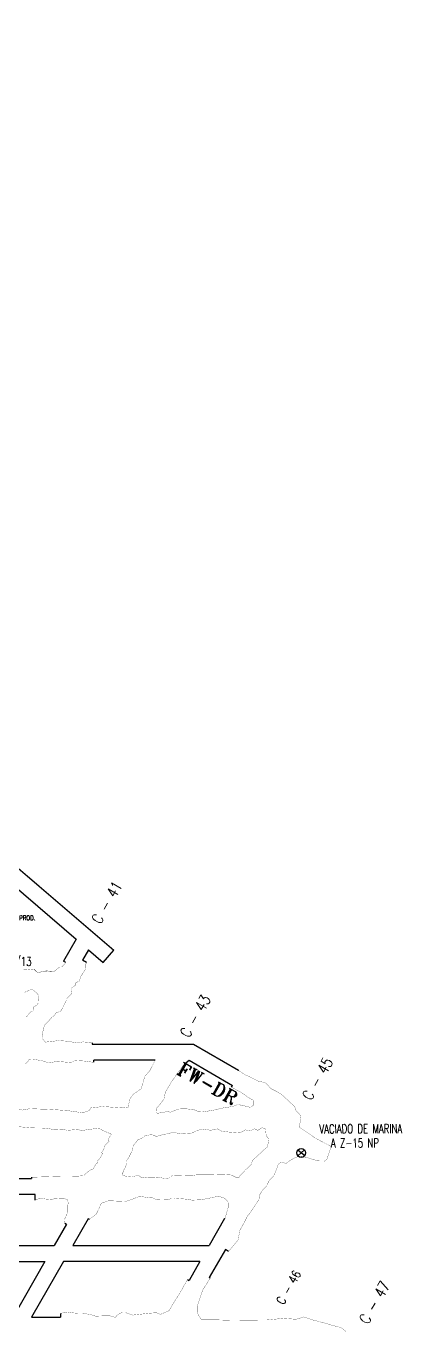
# Model space of a CAD drawing. Header units: millimetres. Extents: x -28 to 1943, y -5245 to 2752.
# Drawn here: x 1517.8 to 1601.9, y 2455.7 to 2746.6 of the extents above; entities that cross this region are included whole.
import ezdxf
from ezdxf.enums import TextEntityAlignment as Align

# ---------------------------------------------------------------- set-up
doc = ezdxf.new("R2010")
doc.units = ezdxf.units.MM
doc.linetypes.add('CONTINUA', pattern=[0])
doc.styles.add('ROMANS', font='romans.shx', dxfattribs={"width": 0.8})
doc.styles.add('ROMANT', font='romant.shx', dxfattribs={"height": 3})

msp = doc.modelspace()

# ---------------------------------------------------------------- linework, layer by layer
for points in [[(1296.342, 2746.615), (1537.438, 2540.119)], [(1296.342, 2746.615), (1537.438, 2540.119)], [(1508.629, 2560.054), (1529.027, 2542.584)], [(1508.629, 2560.054), (1529.027, 2542.584)], [(1531.809, 2540.201), (1535.097, 2537.385)], [(1531.809, 2540.201), (1535.097, 2537.385)], [(1535.097, 2537.385), (1537.438, 2540.119)], [(1535.097, 2537.385), (1537.438, 2540.119)], [(1532.608, 2519.115), (1555.253, 2519.115)], [(1532.608, 2519.115), (1555.253, 2519.115)], [(1555.253, 2519.115), (1565.335, 2513.294)], [(1555.253, 2519.115), (1565.335, 2513.294)], [(1553.246, 2514.698), (1554.289, 2515.515)], [(1553.246, 2514.698), (1554.289, 2515.515)], [(1554.289, 2515.515), (1564.009, 2509.903)], [(1554.289, 2515.515), (1564.009, 2509.903)], [(1565.306, 2513.246), (1565.335, 2513.294)], [(1565.306, 2513.246), (1565.335, 2513.294)], [(1563.779, 2509.505), (1564.009, 2509.903)], [(1563.779, 2509.505), (1564.009, 2509.903)], [(1580.149, 2494.191), (1578.585, 2495.438)], [(1580.149, 2494.191), (1578.585, 2495.438)], [(1580.096, 2495.499), (1578.638, 2494.13)], [(1580.096, 2495.499), (1578.638, 2494.13)], [(1526.893, 2478.886), (1524.138, 2474.115)], [(1526.893, 2478.886), (1524.138, 2474.115)], [(1531.733, 2480.07), (1528.295, 2474.115)], [(1531.733, 2480.07), (1528.295, 2474.115)], [(1562.255, 2480.14), (1558.775, 2474.112)], [(1562.255, 2480.14), (1558.775, 2474.112)], [(1562.318, 2480.103), (1562.255, 2480.14)], [(1562.318, 2480.103), (1562.255, 2480.14)], [(1528.295, 2474.115), (1558.771, 2474.115)], [(1528.295, 2474.115), (1558.771, 2474.115)], [(1563.093, 2472.813), (1562.405, 2473.21)], [(1563.093, 2472.813), (1562.405, 2473.21)]]:
    msp.add_lwpolyline(points)
at = {"linetype": 'Continuous'}
for points in [[(1529.027, 2542.584), (1526.193, 2537.675)], [(1529.027, 2542.584), (1526.193, 2537.675)], [(1531.809, 2540.201), (1530.452, 2537.851)], [(1531.809, 2540.201), (1530.452, 2537.851)], [(1526.712, 2537.376), (1526.193, 2537.675)], [(1526.712, 2537.376), (1526.193, 2537.675)], [(1531.364, 2537.324), (1530.452, 2537.851)], [(1531.364, 2537.324), (1530.452, 2537.851)], [(1532.608, 2519.442), (1532.608, 2519.115)], [(1532.608, 2519.442), (1532.608, 2519.115)], [(1532.963, 2515.05), (1532.963, 2515.515)], [(1546.712, 2515.515), (1532.963, 2515.515)], [(1532.963, 2515.05), (1532.963, 2515.515)], [(1546.712, 2515.515), (1532.963, 2515.515)], [(1506.564, 2489.115), (1519.095, 2489.115)], [(1506.564, 2489.115), (1519.095, 2489.115)], [(1519.095, 2489.376), (1519.095, 2489.115)], [(1519.095, 2489.376), (1519.095, 2489.115)], [(1519.856, 2485.515), (1506.82, 2485.515)], [(1519.856, 2485.515), (1506.82, 2485.515)], [(1519.856, 2484.241), (1519.856, 2485.515)], [(1519.856, 2484.241), (1519.856, 2485.515)], [(1526.505, 2479.11), (1526.893, 2478.886)], [(1526.505, 2479.11), (1526.893, 2478.886)], [(1532.006, 2479.912), (1531.733, 2480.07)], [(1532.006, 2479.912), (1531.733, 2480.07)], [(1493.645, 2474.115), (1524.138, 2474.115)], [(1493.645, 2474.115), (1524.138, 2474.115)], [(1562.405, 2473.21), (1558.797, 2466.959)], [(1562.405, 2473.21), (1558.797, 2466.959)], [(1491.566, 2470.515), (1522.059, 2470.515)], [(1491.566, 2470.515), (1522.059, 2470.515)], [(1522.059, 2470.515), (1514.946, 2458.115)], [(1522.059, 2470.515), (1514.946, 2458.115)], [(1526.216, 2470.515), (1519.048, 2458.115)], [(1526.216, 2470.515), (1519.048, 2458.115)], [(1556.699, 2470.515), (1526.216, 2470.515)], [(1556.699, 2470.515), (1526.216, 2470.515)], [(1556.699, 2470.515), (1554.282, 2466.328)], [(1556.699, 2470.515), (1554.282, 2466.328)], [(1553.951, 2466.519), (1554.282, 2466.328)], [(1553.951, 2466.519), (1554.282, 2466.328)], [(1559.037, 2466.82), (1558.797, 2466.959)], [(1559.037, 2466.82), (1558.797, 2466.959)], [(1525.511, 2458.949), (1525.511, 2458.115)], [(1525.511, 2458.949), (1525.511, 2458.115)], [(1519.048, 2458.115), (1525.511, 2458.115)], [(1519.048, 2458.115), (1525.511, 2458.115)]]:
    msp.add_lwpolyline(points, dxfattribs=at)
at = {"color": 5, "linetype": 'Continuous', "const_width": 0.05}
for points in [[(1526.712, 2537.376), (1526.589, 2537.111), (1526.407, 2536.998), (1525.983, 2536.495), (1525.931, 2536.389), (1525.663, 2536.34), (1525.423, 2536.343), (1525.159, 2536.234), (1524.508, 2535.678), (1524.359, 2535.499), (1523.712, 2535.261), (1523.232, 2535.433), (1522.835, 2535.472), (1521.955, 2535.377), (1521.234, 2535.278), (1520.548, 2535.091), (1520.097, 2535.347), (1519.548, 2535.9)], [(1521.692, 2520.125), (1521.681, 2520.149), (1521.529, 2520.259), (1521.566, 2520.491), (1521.476, 2520.989), (1521.55, 2521.051), (1521.487, 2521.57), (1521.728, 2522.352), (1521.748, 2522.648), (1522.024, 2523.416), (1522.037, 2523.456), (1522.969, 2524.369), (1523.14, 2524.572), (1523.636, 2525.167), (1523.83, 2525.179), (1524.475, 2525.945), (1524.615, 2526.261), (1524.812, 2526.162), (1525.666, 2526.566), (1526.183, 2527.526), (1526.4, 2528.044), (1526.926, 2529.006), (1526.919, 2529.211), (1526.969, 2529.354), (1527.933, 2530.287), (1528.135, 2530.538), (1528.071, 2530.872), (1528.025, 2531.406), (1528.081, 2531.682), (1528.996, 2532.345), (1528.993, 2532.858), (1529.719, 2533.174), (1530.077, 2534.245), (1530.612, 2535.051), (1531.123, 2535.865), (1531.074, 2536.137), (1531.071, 2536.762), (1531.364, 2537.324)], [(1523.468, 2535.265), (1523.29, 2535.329), (1522.455, 2535.529), (1521.843, 2535.379), (1520.54, 2535.092), (1520.163, 2535.311), (1519.855, 2535.701), (1519.608, 2535.913), (1518.203, 2535.757), (1517.116, 2535.679)], [(1517.549, 2530.711), (1518.672, 2531.198), (1519.294, 2531.31)], [(1519.294, 2531.31), (1520.335, 2530.471)], [(1520.335, 2530.471), (1520.67, 2529.926), (1520.682, 2529.612), (1520.535, 2529.185), (1520.588, 2528.611), (1520.595, 2528.265), (1520.454, 2528.252), (1520.288, 2528.022), (1520.319, 2527.867), (1520.126, 2527.745), (1519.65, 2527.474), (1519.562, 2527.423), (1519.561, 2526.972), (1519.47, 2526.666), (1519.39, 2526.545), (1519.323, 2526.496), (1518.948, 2526.363), (1518.544, 2526.01), (1518.401, 2525.768), (1518.211, 2525.492), (1517.809, 2525.166)], [(1521.692, 2520.125), (1522.193, 2519.563), (1525.148, 2519.911), (1527.038, 2519.772), (1529.258, 2519.414), (1530.601, 2519.619), (1532.608, 2519.442)], [(1517.716, 2514.682), (1518.345, 2515.358)], [(1532.963, 2515.05), (1530.831, 2515.337), (1528.827, 2515.461), (1527.907, 2515), (1524.897, 2515.246), (1522.931, 2514.966), (1521.118, 2515.48), (1519.353, 2515.714), (1518.549, 2515.703), (1518.345, 2515.358)], [(1524.513, 2504.448), (1527.116, 2504.266), (1530.442, 2503.782), (1531.961, 2504.282), (1532.343, 2504.878), (1535.109, 2505.173), (1537.205, 2505.018), (1539.539, 2504.852), (1540.662, 2504.993), (1541.044, 2506.829), (1541.785, 2507.881), (1543.152, 2508.84), (1543.608, 2509.116), (1544.375, 2511.878), (1545.537, 2513.217), (1546.712, 2515.515)], [(1553.246, 2514.698), (1551.695, 2512.586), (1550.297, 2510.58), (1549.265, 2508.858), (1548.969, 2508.386), (1548.759, 2506.925), (1547.322, 2505.084), (1547.044, 2504.84), (1546.969, 2503.989), (1547.119, 2503.683), (1547.472, 2503.7), (1548.318, 2503.848), (1549.734, 2504.087), (1549.983, 2503.876), (1552.03, 2504.622), (1553.549, 2504.674), (1554.862, 2504.525), (1555.341, 2504.487), (1556.127, 2504.161), (1557.245, 2504.087), (1557.322, 2503.947), (1559.968, 2504.402), (1561.989, 2504.881), (1563.977, 2505.16), (1565.026, 2505.569), (1565.225, 2505.756), (1566.206, 2505.311), (1566.322, 2505.424), (1567.139, 2505.19), (1568.072, 2504.975), (1568.686, 2505.481), (1568.807, 2505.735), (1568.771, 2505.816), (1568.751, 2506.536), (1568.723, 2506.54), (1567.279, 2507.356), (1566.66, 2507.896), (1565.218, 2508.723), (1563.779, 2509.505)], [(1565.306, 2513.246), (1566.99, 2512.177), (1567.353, 2512.076), (1568.287, 2511.566), (1568.432, 2511.556), (1569.635, 2510.877), (1571.279, 2510.528), (1571.777, 2510.06), (1572.635, 2509.158), (1573.741, 2508.61), (1574.967, 2507.885), (1576.628, 2506.341), (1577.937, 2505.135), (1578.01, 2504.876), (1578.146, 2504.287), (1579.003, 2503.417), (1579.12, 2503.275), (1579.258, 2502.402), (1578.958, 2500.679), (1578.882, 2500.585), (1579.104, 2500.418), (1581.236, 2499.009), (1582.493, 2498.147), (1583.725, 2497.471), (1584.856, 2496.882), (1586.14, 2496.229), (1585.74, 2495.23), (1585.432, 2494.367), (1585.152, 2493.423), (1584.595, 2492.987), (1583.019, 2493.024), (1580.495, 2493.832), (1579.116, 2494.051), (1579.047, 2494.023), (1578.063, 2493.822), (1577.715, 2493.551), (1577.426, 2493.431), (1576.443, 2492.823), (1576.119, 2492.578), (1575.995, 2492.433), (1574.907, 2492.789), (1574.26, 2492.306), (1573.988, 2491.459), (1573.178, 2489.607), (1572.199, 2488.623), (1571.594, 2487.338), (1570.824, 2486.584), (1570.029, 2485.38), (1569.916, 2484.356), (1568.983, 2482.924), (1567.744, 2481.134), (1567.351, 2480.712), (1566.877, 2479.723), (1566.489, 2479.018), (1565.672, 2477.518), (1565.223, 2475.295), (1563.752, 2473.527), (1563.093, 2472.813)], [(1514.865, 2505.282), (1516.247, 2504.531), (1516.998, 2504.38), (1518.789, 2504.707), (1520.293, 2504.634), (1522.809, 2504.553), (1524.513, 2504.448)], [(1524.338, 2500.016), (1521.863, 2500.358), (1519.278, 2500.395), (1516.132, 2500.672), (1514.145, 2500.491)], [(1524.338, 2500.016), (1526.011, 2500.137), (1526.568, 2500.02), (1526.936, 2499.84), (1529.37, 2500.049), (1530.248, 2499.812), (1533.712, 2500.292), (1534.183, 2500.285), (1535.099, 2499.776), (1536.908, 2499.012), (1536.154, 2497.703), (1536.407, 2497.446), (1535.365, 2496.313), (1535.42, 2496.058), (1534.75, 2494.864), (1534.988, 2494.683), (1534.407, 2493.677), (1533.887, 2493.076), (1533.793, 2492.532), (1533.479, 2492.348), (1532.911, 2491.38), (1532.805, 2491.206), (1532.143, 2490.942), (1531.819, 2490.697), (1530.728, 2489.773), (1530.723, 2489.736), (1529.29, 2489.598), (1525.517, 2489.563), (1519.095, 2489.376)], [(1544.591, 2498.815), (1544.112, 2498.29), (1542.819, 2497.716), (1542.314, 2497.046), (1541.783, 2496.443), (1541.706, 2495.547), (1540.865, 2493.904), (1540.421, 2493.184), (1540.333, 2492.812), (1540.335, 2492.495), (1540.127, 2491.724), (1540.038, 2491.636), (1540.049, 2491.579), (1540.004, 2491.507), (1539.718, 2491.037), (1539.646, 2490.702), (1539.356, 2490.127), (1539.435, 2490.1), (1539.433, 2490.012), (1539.524, 2489.804), (1539.524, 2489.785), (1540.09, 2489.62), (1541.495, 2489.489), (1543.025, 2489.804), (1543.134, 2489.731), (1543.204, 2489.614), (1543.823, 2489.2), (1544.86, 2489.346), (1546.121, 2489.291), (1547.489, 2489.417), (1547.692, 2489.306), (1548.901, 2489.105), (1549.926, 2489.216), (1550.604, 2489.873), (1554.832, 2489.742), (1556.104, 2489.926), (1559.638, 2489.926), (1561.604, 2490.002), (1563.737, 2489.872), (1564.76, 2489.368), (1565.464, 2489.365), (1565.547, 2489.547), (1566.981, 2491.067), (1568.266, 2492.263), (1568.432, 2493.097), (1569.997, 2494.514), (1571.124, 2495.604), (1571.712, 2496.032), (1571.897, 2496.517), (1572.111, 2497.865), (1571.535, 2498.749), (1571.394, 2500.138), (1570.72, 2500.427), (1570.579, 2500.453), (1569.783, 2499.914), (1569.639, 2499.856), (1568.957, 2500.188), (1567.953, 2499.788), (1566.85, 2499.953), (1565.666, 2499.286), (1563.246, 2499.469), (1561.591, 2499.66), (1560.644, 2500.186), (1559.129, 2499.87), (1558.617, 2499.952), (1557.179, 2500.164), (1556.175, 2499.841), (1554.759, 2499.179), (1552.69, 2499.041), (1550.808, 2499.398), (1549.522, 2499.134), (1549.374, 2499.055), (1548.559, 2498.966), (1547.819, 2498.691), (1547.185, 2498.549), (1547.022, 2498.46), (1546.359, 2498.779), (1545.919, 2498.857), (1545.647, 2498.869), (1545.014, 2498.711), (1544.591, 2498.815)], [(1526.505, 2479.11), (1526.411, 2479.583), (1526.407, 2479.862), (1527.182, 2481.589), (1527.171, 2481.658), (1527.191, 2483.181), (1527.292, 2483.656), (1527.105, 2484.357), (1526.992, 2484.409), (1526.06, 2484.723), (1524.243, 2484.611), (1523.622, 2484.392), (1522.16, 2484.511), (1520.899, 2484.699), (1519.856, 2484.241)], [(1532.006, 2479.912), (1532.013, 2480.032), (1533.076, 2480.735), (1533.563, 2481.175), (1533.995, 2482.053), (1534.617, 2483.435), (1534.795, 2483.615), (1535.761, 2483.906), (1536.283, 2484.122), (1540.058, 2483.971), (1541.635, 2484.469), (1543.168, 2485.103), (1543.189, 2485.096), (1545.143, 2484.838), (1545.183, 2484.875), (1545.761, 2484.922), (1547.077, 2484.33), (1549.642, 2484.4), (1549.759, 2484.437), (1550.372, 2484.655), (1551.041, 2484.676), (1553.87, 2484.46), (1554.969, 2484.253), (1556.84, 2484.329), (1558.665, 2484.651), (1560.868, 2485.154), (1562.255, 2484.677), (1563, 2483.908), (1563.063, 2482.674), (1562.318, 2480.103)], [(1551.018, 2461.563), (1552.126, 2463.304), (1553.951, 2466.519)], [(1559.037, 2466.82), (1557.425, 2464.315), (1556.721, 2462.403), (1556.127, 2460.617), (1556.088, 2459.165), (1556.669, 2458.097), (1557.104, 2457.488), (1560.641, 2457.498), (1564.036, 2457.389), (1568.754, 2457.453), (1571.662, 2457.475), (1575.394, 2457.842), (1578.257, 2457.631), (1579.962, 2458.156), (1581.862, 2457.502), (1584.634, 2456.785), (1586.481, 2456.23), (1588.311, 2455.766), (1589.434, 2454.846)], [(1536.587, 2458.407), (1537.715, 2458.058), (1537.957, 2458.182), (1538.208, 2458.581), (1538.931, 2458.968), (1539.395, 2459.26), (1540.121, 2459.26), (1540.372, 2459.014), (1541.722, 2458.569), (1544.335, 2458.861), (1545.471, 2458.992), (1546.975, 2459.098), (1547.899, 2458.735), (1548.837, 2459.133), (1549.785, 2459.536), (1551.018, 2461.563)], [(1525.511, 2458.949), (1527.084, 2459.271), (1528.419, 2459.055), (1529.286, 2458.977), (1530.598, 2458.948), (1532.047, 2458.732), (1533.396, 2458.331), (1534.897, 2458.383), (1536.587, 2458.407)]]:
    msp.add_lwpolyline(points, dxfattribs=at)
msp.add_circle((1579.367, 2494.815), 1)

# ---------------------------------------------------------------- texts
at = {"style": 'ROMANS', "width": 0.8}
for s, height, rotation, p in [('C - 41', 2.5, 60.41287, (1534.485, 2545.718)), ('A FRONTON FW-DR PROD.', 1, 0.04918, (1504.166, 2546.812)), ('C - 43', 2.5, 60.41287, (1554.27, 2520.319)), ('C - 45', 2.5, 60.41287, (1581.59, 2506.312)), ('C - 46', 2, 60.34719, (1575.406, 2460.719)), ('C - 47', 2.5, 60.41287, (1594.322, 2456.322))]:
    msp.add_text(s, height=height, rotation=rotation, dxfattribs=at).set_placement(p)
at = {"linetype": 'CONTINUA', "style": 'ROMANS', "width": 0.7}
msp.add_text('XC-ZANJA 12/13', height=2, dxfattribs=at).set_placement((1519.075, 2536.581), align=Align.RIGHT)
at = {"linetype": 'Continuous', "style": 'ROMANT'}
msp.add_text('FW-DR', height=3, rotation=330.57732, dxfattribs=at).set_placement((1551.355, 2512.569))
at = {"linetype": 'CONTINUA', "style": 'ROMANS', "width": 0.7}
for s, p in [('VACIADO DE MARINA', (1601.964, 2499.255)), ('A Z-15 NP', (1596.762, 2496.047))]:
    msp.add_text(s, height=2, rotation=0.26322, dxfattribs=at).set_placement(p, align=Align.RIGHT)

doc.saveas('drawing.dxf')
